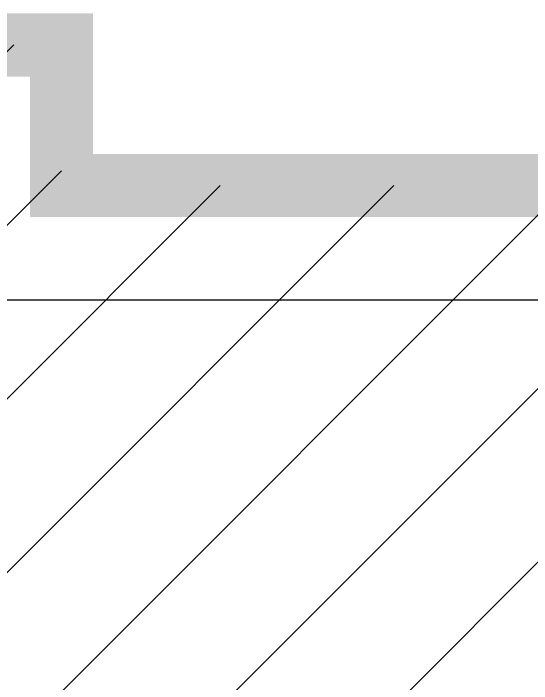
# Model space of a CAD drawing. Header units: millimetres. Extents: x 4133871 to 4440428, y -545651 to -495191.
# Drawn here: x 4200825 to 4201276, y -500099 to -499516 of the extents above; entities that cross this region are included whole.
import ezdxf

# ---------------------------------------------------------------- set-up
doc = ezdxf.new("R2010")
doc.units = ezdxf.units.MM
doc.header["$LTSCALE"] = 60
doc.layers.add('3', color=3, linetype='Continuous')

# ---------------------------------------------------------------- blocks, each defined once
blk = doc.blocks.new('KEY PLAN_NEW')
at = {"color": 253}
blk.add_line((-703.74, -1172.74), (-983.86, -1172.74), dxfattribs=at)

msp = doc.modelspace()

# ---------------------------------------------------------------- hatches: boundary and pattern name
at = {"layer": '3'}
h = msp.add_hatch(dxfattribs=at)
h.set_pattern_fill('ANSI31', color=256, scale=855.36)
h.set_pattern_definition([(45, (-12566.07, -107751.94), (-75.603857, 75.603857), [])])
h.paths.add_polyline_path([(4199046.58, -500083.05), (4199226.58, -500083.05), (4199226.58, -499723.05), (4199766.58, -499723.05), (4199766.58, -499543.05), (4200866.58, -499543.05), (4200866.58, -499665.45), (4201706.94, -499665.45), (4201706.94, -500263.05), (4201766.58, -500263.05), (4201766.58, -501723.05), (4200515.58, -501723.05), (4200515.58, -501727.55), (4200506.58, -501727.55), (4200506.58, -501903.05), (4199946.58, -501903.05), (4199946.58, -501543.05), (4199586.58, -501543.05), (4199586.58, -501183.05), (4199226.58, -501183.05), (4199226.58, -500823.05), (4198686.58, -500823.05), (4198686.58, -500443.05), (4199046.58, -500443.05)])

# ---------------------------------------------------------------- linework, layer by layer
at = {"layer": '3', "const_width": 55}
msp.add_lwpolyline([(4199046.58, -500083.05), (4199226.58, -500083.05), (4199226.58, -499723.05), (4199766.58, -499723.05), (4199766.58, -499543.05), (4200866.58, -499543.05), (4200866.58, -499665.45), (4201706.94, -499665.45), (4201706.94, -500263.05), (4201766.58, -500263.05), (4201766.58, -501723.05), (4200515.58, -501723.05), (4200515.58, -501727.55), (4200506.58, -501727.55), (4200506.58, -501903.05), (4199946.58, -501903.05), (4199946.58, -501543.05), (4199586.58, -501543.05), (4199586.58, -501183.05), (4199226.58, -501183.05), (4199226.58, -500823.05), (4198686.58, -500823.05), (4198686.58, -500443.05), (4199046.58, -500443.05)], close=True, dxfattribs=at)

# ---------------------------------------------------------------- block references
at = {"xscale": 3, "yscale": 3, "zscale": 3}
msp.add_blockref('KEY PLAN_NEW', (4203718.16, -496247.22), dxfattribs=at)

doc.saveas('drawing.dxf')
